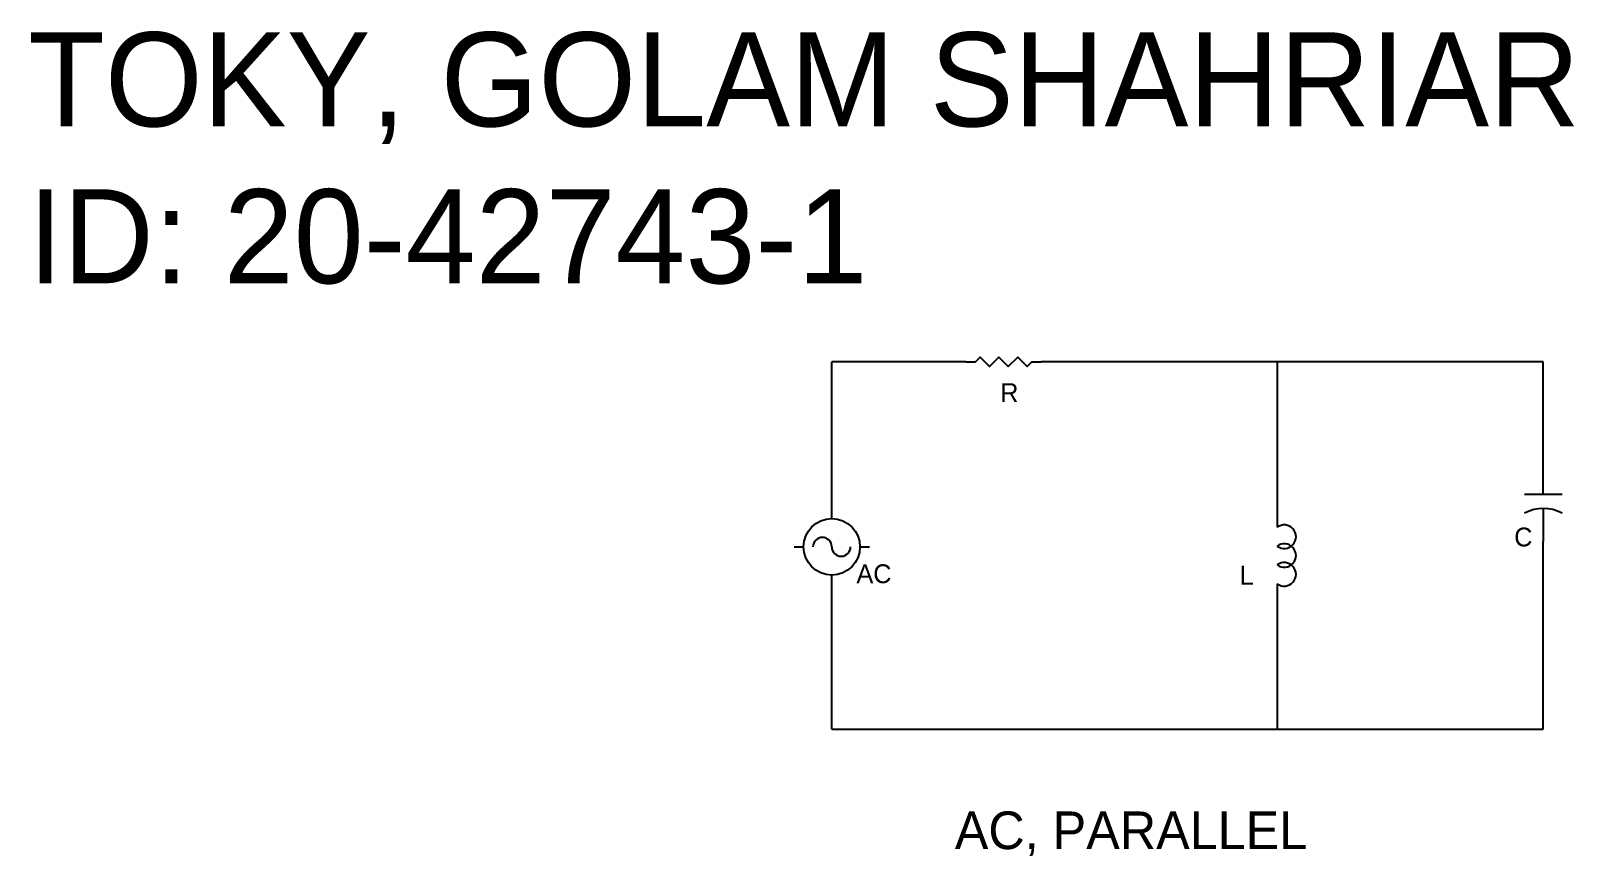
# Model space of a CAD drawing. Header units: inches. Extents: x -12 to 70, y 9.2 to 53.1.
import ezdxf

# ---------------------------------------------------------------- set-up
doc = ezdxf.new("R2010")
doc.units = ezdxf.units.IN
doc.header["$MEASUREMENT"] = 0

# ---------------------------------------------------------------- blocks, each defined once
blk = doc.blocks.new('Capacitor')
at = {"color": 7}
for p, q in [((0.15, -0.1), (0.15, 0.1)), ((0.15, 0), (0, 0)), ((0.225, 0), (0.4, 0))]:
    blk.add_line(p, q, dxfattribs=at)
blk.add_arc((0.4375, 0), 0.2125, 151.9275, 208.0725, dxfattribs=at)
blk = doc.blocks.new('Resistor')
at = {"color": 7}
blk.add_lwpolyline([(0, 0), (0.05, 0), (0.075, 0.025), (0.125, -0.025), (0.175, 0.025), (0.225, -0.025), (0.275, 0.025), (0.325, -0.025), (0.35, 0), (0.4, 0)], dxfattribs=at)
blk = doc.blocks.new('Generator - AC')
at = {"color": 7}
for p, q in [((0, 0), (0.05, 0)), ((0.35, 0), (0.4, 0))]:
    blk.add_line(p, q, dxfattribs=at)
blk.add_circle((0.2, 0), 0.15, dxfattribs=at)
for centre, start, end in [((0.15, 0), 0, 180), ((0.25, 0), 180, 0)]:
    blk.add_arc(centre, 0.05, start, end, dxfattribs=at)
blk = doc.blocks.new('Inductor')
at = {"color": 7}
for p, q in [((0, 0), (0.05, 0)), ((0.35, 0), (0.4, 0))]:
    blk.add_line(p, q, dxfattribs=at)
for centre in [(0.1, 0.0375), (0.2, 0.0375), (0.3, 0.0375)]:
    blk.add_arc(centre, 0.0625, 323.1301, 216.8699, dxfattribs=at)

msp = doc.modelspace()

# ---------------------------------------------------------------- linework, layer by layer
for p, q in [((37.702, 35.503), (30.571, 35.503)), ((30.571, 27.177), (30.571, 35.503)), ((54.244, 35.503), (41.702, 35.503)), ((68.387, 35.503), (54.244, 35.503)), ((54.244, 35.503), (54.244, 27.215)), ((68.387, 29.966), (68.387, 35.503)), ((68.387, 15.987), (68.387, 25.966)), ((68.387, 25.966), (68.387, 25.966)), ((30.571, 15.987), (30.571, 24.177)), ((54.244, 23.215), (54.244, 15.987)), ((30.571, 15.987), (61.102, 15.987)), ((61.102, 15.987), (68.387, 15.987))]:
    msp.add_line(p, q)

# ---------------------------------------------------------------- block references
at = {"yscale": 10, "zscale": 10}
for name, p, xscale in [('Resistor', (37.702, 35.503), 10), ('Generator - AC', (28.571, 25.677), 9.999999999999996)]:
    msp.add_blockref(name, p, dxfattribs=dict(at, xscale=xscale))
at = {"xscale": 10, "zscale": 10, "rotation": 270}
for name, p, yscale in [('Capacitor', (68.387, 29.966), 10), ('Inductor', (54.244, 27.215), 9.999999999999993)]:
    msp.add_blockref(name, p, dxfattribs=dict(at, yscale=yscale))

# ---------------------------------------------------------------- texts
at = {"attachment_point": 1}
for s, insert, char_height, width in [('TOKY, GOLAM SHAHRIAR \\PID: 20-42743-1', (-12.142, 53.009), 5, 123.4643), ('R', (39.526, 34.369), 1, 4.36004), ('C', (66.84, 26.698), 1, 4.36004), ('AC', (31.885, 24.746), 1, 4.36004), ('L', (52.252, 24.667), 1, 4.36004), ('AC, PARALLEL', (37.11, 11.619), 2, 27.32362)]:
    msp.add_mtext(s, dxfattribs=dict(at, insert=insert, char_height=char_height, width=width))

doc.saveas('drawing.dxf')
